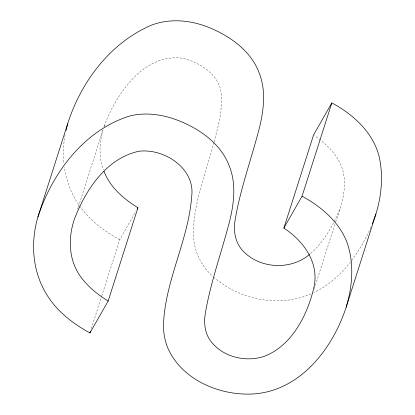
<?xml version="1.0" encoding="UTF-8"?>
<svg xmlns="http://www.w3.org/2000/svg" width="415" height="415" viewBox="0 0 415 415"><rect width="100%" height="100%" fill="white"/><g stroke="black" fill="none" stroke-linecap="round" stroke-linejoin="round"><path stroke-width="0.31" stroke-dasharray="2.08 1.56" d="M65.051 134.725L63.588 145.489L63.277 156.045L63.874 163.36M214.083 141.909C218.565 124.791 223.69 106.785 220.505 88.997C215.681 72.402 198.92 62.369 183.093 58.339C143.606 52.57 115.588 94.76 103.942 126.86M213.922 142.495C206.255 172.126 193.95 201.389 193.224 232.405A66.779 63.215 17.7 0 0 196.871 252.989C200.263 261.844 205.612 269.978 212.719 276.286M103.112 129.9C99.107 142.765 98.858 156.891 103.268 169.688M104.009 126.845L104.725 124.407M77.688 209.113L78.279 207.272M78.477 206.66L102.962 129.931M91.321 328.623L101.509 296.704M101.706 296.092L119.728 239.616L135.653 211.728M314.295 288.788L335.455 222.492M335.616 221.989C342.998 202.484 349.741 179.358 338.37 159.9C332.545 149.991 323.804 142.195 314.591 135.503M339.569 209.601C332.804 226.056 323.757 242.267 310.067 253.959M370.844 227.29C365.672 239.403 358.913 250.826 350.976 261.326M350.602 261.839L349.866 262.861C340.067 275.062 328.13 285.935 313.771 292.476M310.928 293.877C278.564 307.977 239.242 299.817 213.175 276.722M119.728 239.616C106.598 232.582 94.371 223.69 84.587 212.387A89.593 84.816 17.7 0 1 69.175 186.325L66.12 176.562L64.247 167.043"/><path stroke-width="0.62" d="M309.59 254.369C290.625 270.663 259.064 268.915 242.303 250.214C235.155 242.142 233.204 230.735 235.072 220.349C239.849 191.445 249.726 163.692 257.373 135.498C261.362 121.45 264.298 106.852 263.416 92.177A71.323 67.515 17.7 0 0 258.446 71.043C249.949 50.661 231.036 36.971 211.318 28.479C192.415 20.236 170.394 17.731 150.873 25.382C109.975 43.222 80.925 81.947 67.676 123.758L37.9 217.061C31.939 237.427 31.888 259.645 39.399 279.622A89.593 84.816 17.7 0 0 54.816 305.684C64.595 316.993 76.822 325.884 89.951 332.918L108.149 301.046L137.925 207.744C123.774 198.946 110.115 187.388 104.035 171.405M66.073 130.46L67.676 123.758M346.115 307.354C352.657 285.826 354.524 261.844 346.266 240.513C337.893 220.666 320.567 206.322 302.058 196.217L331.834 102.915C353.072 114.333 372.831 132.043 379.045 156.17C383.444 175.28 381.67 195.424 375.891 214.052L346.115 307.354C332.591 348.626 300.527 390.411 254.084 393.913C219.872 396.18 180.541 379.621 167.095 346.292A66.779 63.215 17.7 0 1 163.448 325.708C164.734 281.105 188.405 240.731 191.694 196.435C195.429 168.412 164.153 148.134 138.885 151.257C106.717 158.281 86.284 188.929 74.949 217.709C68.086 236.28 68.216 258.244 79.535 275.078C86.797 285.904 97.157 294.235 108.149 301.046M89.951 332.918L90.537 331.077M37.9 217.061C52.197 172.775 84.504 129.662 130.554 115.764C151.75 110.867 173.781 116.921 192.487 127.104C207.92 135.466 221.776 147.901 228.67 164.345A71.323 67.515 17.7 0 1 233.64 185.479C234.522 200.155 231.586 214.752 227.596 228.8C219.95 256.994 210.073 284.747 205.295 313.652C203.781 322.538 204.782 332.099 209.736 339.802C221.294 356.459 244.233 362.518 263.209 356.672C291.864 346.572 308.008 314.077 314.171 286.257C318.943 261.901 303.215 240.721 283.855 228.094L313.636 134.792L331.834 102.915M372.38 223.83L375.891 214.052M137.075 209.238L137.925 207.744M283.855 228.094L302.058 196.217"/></g></svg>
